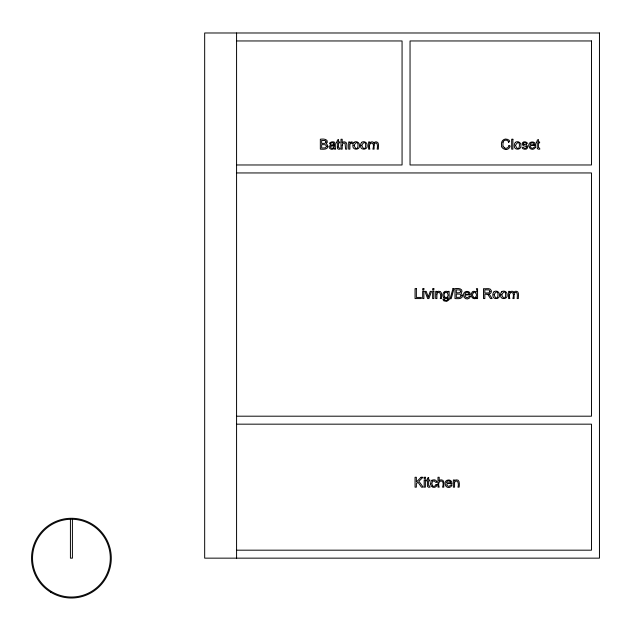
<?xml version="1.0" encoding="UTF-8"?>
<svg xmlns="http://www.w3.org/2000/svg" width="631" height="631" viewBox="0 0 631 631"><rect width="100%" height="100%" fill="white"/><g stroke="black" fill="none" stroke-linecap="round" stroke-linejoin="round"><path stroke-width="0.95" d="M451.859 483.606C449.793 482.597 443.814 484.135 448.105 486.209C449.903 487.006 450.337 484.174 451.82 484.947M334.091 145.99L334.091 145.548M334.091 144.349L334.091 144.586A12.935 12.935 0 0 1 331.898 144.972M448.933 299.528L448.87 299.749A2.011 2.011 0 0 1 448.744 300.025L446.677 301.397L443.877 300.869A2.122 2.122 0 0 1 443.151 299.11M503.049 142.22L502.883 145.572L504.256 147.725M352.106 143.308C353.62 139.782 348.43 143.986 349.708 141.943L348.691 141.943L348.691 149.153L349.889 149.153L349.889 145.406A4.803 4.803 0 0 1 350.079 143.986M333.815 147.315C332.513 150.178 328.002 146.313 332.024 145.998A10.83 10.83 0 0 0 334.099 145.58M373.915 143.111L374.254 142.677A2.548 2.548 0 0 1 376.139 141.809C379.72 141.794 378.095 147.488 378.363 149.153L377.164 149.153C377.661 147.441 377.985 141.076 374.601 143.411M513.902 292.524L514.241 292.09A2.548 2.548 0 0 1 516.126 291.222C519.707 291.206 518.083 296.901 518.351 298.566L517.152 298.566C517.365 296.349 518.09 290.607 514.588 292.823A2.398 2.398 0 0 0 514.147 294.417M444.642 292.918C447.016 290.599 449.209 295.079 447.418 296.909A1.854 1.854 0 0 1 444.618 296.917M508.625 142.267C512.175 140.784 505.62 137.684 503.672 139.664C501.243 141.036 500.951 144.42 501.945 146.786M526.396 144.049C529.654 143.056 523.99 140.563 522.776 142.472C520.922 144.254 523.391 146.226 525.268 146.163A6.823 6.823 0 0 1 526.199 146.455M436.786 482.131L435.587 482.305L434.309 480.901L432.669 481.295L431.872 483.228L432.432 485.625M331.898 145.004L331.401 145.075A6.334 6.334 0 0 0 330.857 145.169C326.337 146.755 331.693 151.495 334.154 148.253A2.311 2.311 0 0 0 334.446 149.161L335.653 149.153A4.559 4.559 0 0 1 335.329 147.504L335.29 144.168A5.576 5.576 0 0 0 335.242 143.426C334.753 139.948 326.929 142.858 330.431 144.231M474.733 298.668C471.814 298.991 470.592 295.284 471.68 293.036C473.061 288.359 478.984 295.474 476.366 288.659L477.564 288.659L477.564 298.566L476.421 298.566L476.421 297.595A2.287 2.287 0 0 1 474.733 298.692M236.578 40.96L402.065 40.96L402.065 164.975L236.578 164.975M236.578 172.949L591.476 172.949L591.476 416.192L236.578 416.192M469.093 294.243L464.889 294.243A2.153 2.153 0 0 1 468.667 292.989A2.374 2.374 0 0 1 469.062 294.243M236.578 424.166L591.476 424.166L591.476 550.177L236.578 550.177M450.66 482.849L446.456 482.849A2.153 2.153 0 0 1 450.226 481.595M443.12 299.11L444.319 299.291A1.215 1.215 0 0 0 444.705 300.111M436.967 484.711L435.769 484.529A2.011 2.011 0 0 1 432.322 485.728M535.49 146.928C533.992 146.163 533.495 149.066 531.673 148.167C527.737 145.95 532.13 144.712 535.53 145.643C536.279 140.429 527.69 140.942 528.873 146.029M470.261 296.349C468.762 295.576 468.273 298.487 466.443 297.58C462.562 295.237 466.561 294.369 470.292 295.056C471.041 289.842 462.46 290.355 463.643 295.45A3.447 3.447 0 0 0 470.426 296.396M508.862 145.674L510.187 146.006A4.378 4.378 0 0 1 506.086 149.515M524.077 144.523C528.51 143.852 528.944 150.139 524.337 149.239C520.977 148.64 521.955 145.619 524.353 148.182C525.623 148.877 527.484 147.126 526.23 146.487M443.68 297.501C441.984 295.426 442.978 291.033 446.117 291.246A2.666 2.666 0 0 1 448.049 292.256L448.042 291.364L449.122 291.364L449.122 297.564A8.597 8.597 0 0 1 448.964 299.536M537.32 148.411L538.117 149.176L539.789 149.168L539.615 148.096L538.432 147.638L538.409 142.906L539.615 142.906L539.615 141.943L538.409 141.943L538.409 139.443L537.21 140.177L537.21 141.943L536.311 141.943L536.311 142.906L537.21 142.906L537.21 147.062A7.004 7.004 0 0 0 537.289 148.356M430.673 484.032L430.752 484.632A3.202 3.202 0 0 0 437.094 484.734M451.859 483.551C452.466 478.393 444.019 479.047 445.21 484.056A3.447 3.447 0 0 0 451.985 485.002M514.084 294.425L514.084 298.566L512.885 298.566C515.551 289.59 507.324 291.396 509.824 298.566L508.618 298.566L508.618 291.364L509.698 291.364L509.698 292.437M439.192 480.806L439.192 477.265L437.985 477.265L437.985 487.171L439.192 487.171C436.313 479.694 445.533 478.314 442.552 487.171L443.751 487.171C443.617 485.397 444.989 479.702 441.306 479.844A2.8 2.8 0 0 0 439.176 480.798M374.096 145.012L374.096 149.153L372.897 149.153C375.65 140.271 367.289 141.936 369.837 149.153L368.638 149.153L368.638 141.943L369.719 141.943L369.719 143.024M337.34 147.062L337.34 142.906L336.433 142.906L336.433 141.943L337.34 141.943L337.34 140.177L338.539 139.443L338.539 141.943L339.738 141.943L339.738 142.906L338.539 142.906L338.563 147.638L339.738 148.096L339.92 149.168L338.192 149.153L337.435 148.356A7.004 7.004 0 0 1 337.356 147.062M236.578 32.986L236.578 558.151M72.407 519.289L72.407 558.151L70.42 558.151L70.42 519.289M444.737 296.838A3.376 3.376 0 0 1 444.729 292.973M443.632 297.54A2.855 2.855 0 0 0 445.951 298.558A2.611 2.611 0 0 0 447.931 297.674L447.923 298.069A8.029 8.029 0 0 1 447.868 299.078M447.892 299.204A2.019 2.019 0 0 1 444.8 299.993M473.203 296.933A3.431 3.431 0 0 1 473.179 292.981M473.045 292.887A1.869 1.869 0 0 1 475.908 292.934M475.79 293.021A3.439 3.439 0 0 1 475.837 296.972M475.948 297.059A1.885 1.885 0 0 1 473.092 297.012M487.061 294.22A3.936 3.936 0 0 0 486.454 294.196L484.829 294.18L484.829 298.566L483.512 298.566L483.512 288.659C485.484 289.235 490.374 287.342 491.273 290.583C491.849 292.311 490.366 294.046 488.615 294.062A3.344 3.344 0 0 1 489.443 294.63A8.274 8.274 0 0 1 490.413 295.876L492.101 298.566L490.547 298.566L488.56 295.482A3.502 3.502 0 0 0 487.14 294.085M494.026 291.932A2.95 2.95 0 0 0 493.095 293.241L492.835 294.488A6.61 6.61 0 0 0 492.835 295.403C492.653 300.088 500.328 299.386 499.484 294.866A3.534 3.534 0 0 0 493.899 291.751M501.716 291.932A2.95 2.95 0 0 0 500.785 293.241L500.525 294.488A6.61 6.61 0 0 0 500.517 295.403C500.336 300.088 508.018 299.386 507.174 294.866A3.534 3.534 0 0 0 501.582 291.751M509.88 292.524A2.358 2.358 0 0 1 514.036 292.453M432.251 480.333A3.147 3.147 0 0 1 437.015 482.06M430.855 483.985A4.038 4.038 0 0 1 432.046 480.096M450.258 481.579A2.374 2.374 0 0 1 450.621 482.849M334.051 145.99A2.926 2.926 0 0 1 333.894 147.268M330.258 144.16A2.264 2.264 0 0 1 333.752 143.237M333.791 143.213A1.436 1.436 0 0 1 334.051 144.27M349.929 143.915A1.475 1.475 0 0 1 352.098 143.316M354.038 142.519A2.95 2.95 0 0 0 353.108 143.829L352.847 145.075A6.61 6.61 0 0 0 352.847 145.99C352.666 150.675 360.34 149.973 359.496 145.453A3.534 3.534 0 0 0 353.912 142.338M361.729 142.519A2.95 2.95 0 0 0 360.798 143.829L360.538 145.075A6.61 6.61 0 0 0 360.53 145.99C360.348 150.675 368.031 149.973 367.187 145.453A3.534 3.534 0 0 0 361.595 142.338M374.159 145.004A2.398 2.398 0 0 1 374.538 143.363M369.892 143.111A2.358 2.358 0 0 1 374.049 143.032M535.656 146.984A3.447 3.447 0 0 1 528.928 146.029M523.935 144.507A0.868 0.868 0 0 1 523.533 143.04M526.53 144.018A1.554 1.554 0 0 0 524.858 142.835A2.256 2.256 0 0 0 523.62 143.087M515.48 142.519A2.95 2.95 0 0 0 514.549 143.829L514.289 145.075A6.61 6.61 0 0 0 514.281 145.99C514.099 150.675 521.782 149.973 520.938 145.453A3.534 3.534 0 0 0 515.346 142.338M508.98 145.698A3.194 3.194 0 0 1 504.185 147.851M502.946 142.188A3.029 3.029 0 0 1 508.728 142.235M506.078 149.366A4.512 4.512 0 0 1 501.748 146.881M342.199 145.114L342.199 149.153L341 149.153L341 139.246L342.199 139.246L342.199 142.787A2.8 2.8 0 0 1 344.321 141.809C347.996 141.691 346.648 147.362 346.766 149.153L345.567 149.153L345.07 143.166L342.956 143.205L342.199 145.114M326.527 146.297L325.478 147.859L321.66 148.009L321.66 144.586L325.454 144.775L326.527 146.297M327.852 146.305C327.844 150.02 322.512 149.216 320.343 149.153L320.343 139.246C322.386 138.859 327.891 138.639 327.315 142.275C325.21 144.262 327.513 143.994 327.852 146.305M354.03 145.382C358.708 156.259 359.875 135.326 354.03 145.382M361.721 145.382C366.437 156.267 367.51 135.318 361.721 145.382M461.166 295.718L460.07 297.288L456.308 297.43L456.308 294.007L460.094 294.196L461.166 295.718M462.491 295.718C462.491 299.449 457.144 298.613 454.983 298.566L454.983 288.659C457.025 288.272 462.531 288.051 461.963 291.688C459.833 293.675 462.152 293.407 462.491 295.718M494.018 294.795C498.687 305.672 499.87 284.747 494.018 294.795M501.708 294.795C506.37 305.672 507.561 284.747 501.708 294.795M515.472 145.382C520.157 156.243 521.293 135.342 515.472 145.382M326.046 141.943L325.107 143.308L321.66 143.45L321.66 140.382L325.194 140.547L326.046 141.943M460.685 291.356L459.747 292.729L456.308 292.863L456.308 289.803L459.833 289.96L460.685 291.356M490.058 291.388L488.954 292.879L484.829 293.044L484.829 289.803L488.986 289.945L490.058 291.388M436.944 294.046L436.928 294.188A5.6 5.6 0 0 0 436.904 294.669L436.904 298.566L435.705 298.566L435.705 291.364L436.786 291.364L436.786 292.382A2.579 2.579 0 0 1 438.513 291.27C442.505 290.505 441.732 296.609 441.471 298.566L440.272 298.566C441.164 296.901 440.777 290.465 437.464 292.816A1.175 1.175 0 0 0 437.275 293.029L436.944 294.046M454.596 482.644L454.58 482.794A5.6 5.6 0 0 0 454.565 483.275L454.565 487.171L453.358 487.171L453.358 479.97L454.446 479.97L454.446 480.988A2.579 2.579 0 0 1 456.174 479.875C460.157 479.11 459.384 485.215 459.123 487.171L457.925 487.171C458.8 485.507 458.477 479.118 455.125 481.421A1.175 1.175 0 0 0 454.935 481.634L454.596 482.644M453.003 288.541L450.116 298.747L451.173 298.747L454.06 288.541L453.003 288.541M428.252 297.059L426.233 291.364L424.955 291.364L427.637 298.566L428.914 298.566L431.501 291.364L430.224 291.364L428.252 297.059M421.114 477.265L416.365 482.005L416.365 477.265L415.048 477.265L415.048 487.171L416.365 487.171L416.365 483.748L417.959 482.187L421.484 487.171L423.212 487.171L418.881 481.287L422.975 477.265L421.114 477.265M428.623 477.462L427.416 478.195L427.416 479.97L426.517 479.97L426.517 480.925L427.416 480.925L427.416 485.081A7.004 7.004 0 0 0 427.495 486.375L428.331 487.195L430.003 487.187L429.821 486.115L428.646 485.696L428.623 480.925L429.821 480.925L429.821 479.97L428.623 479.97L428.623 477.462M599.45 32.986L204.673 32.986L204.673 558.151L599.45 558.151L599.45 32.986M591.476 40.96L410.04 40.96L410.04 164.975L591.476 164.975L591.476 40.96M512.885 139.246L511.686 139.246L511.686 149.153L512.885 149.153L512.885 139.246M534.331 144.83L530.127 144.83A2.153 2.153 0 0 1 533.897 143.576A2.374 2.374 0 0 1 534.291 144.83M416.365 288.659L415.048 288.659L415.048 298.566L421.295 298.566L421.295 297.43L416.365 297.43L416.365 288.659M423.874 288.659L422.675 288.659L422.675 290.039L423.874 290.039L423.874 288.659M433.844 288.659L432.645 288.659L432.645 290.039L433.844 290.039L433.844 288.659M423.874 291.364L422.675 291.364L422.675 298.566L423.874 298.566L423.874 291.364M433.844 291.364L432.645 291.364L432.645 298.566L433.844 298.566L433.844 291.364M425.373 477.265L424.174 477.265L424.174 478.645L425.373 478.645L425.373 477.265M425.373 479.97L424.174 479.97L424.174 487.171L425.373 487.171L425.373 479.97M51.545 591.57A38.877 38.877 0 0 0 110.291 558.648A38.877 38.877 0 0 0 52.405 524.235A38.877 38.877 0 0 0 51.545 591.57M50.622 592.178A39.879 39.879 0 0 0 111.277 559.153A39.879 39.879 0 0 0 52.341 523.131A39.879 39.879 0 0 0 50.622 592.178"/></g></svg>
